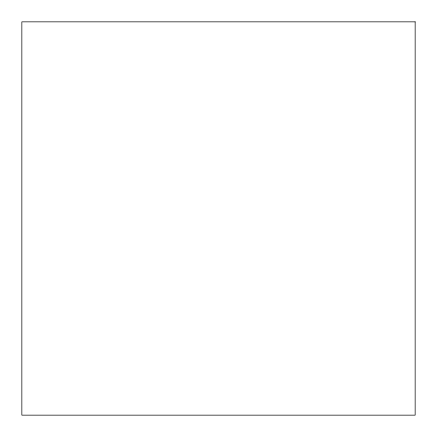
<?xml version="1.0" encoding="UTF-8"?>
<svg xmlns="http://www.w3.org/2000/svg" width="437" height="437" viewBox="0 0 437 437"><rect width="100%" height="100%" fill="white"/><g stroke="black" fill="none" stroke-linecap="round" stroke-linejoin="round"><path stroke-width="0.66" d="M415.15 21.85L21.85 21.85L21.85 415.15L415.15 415.15L415.15 21.85"/></g></svg>
